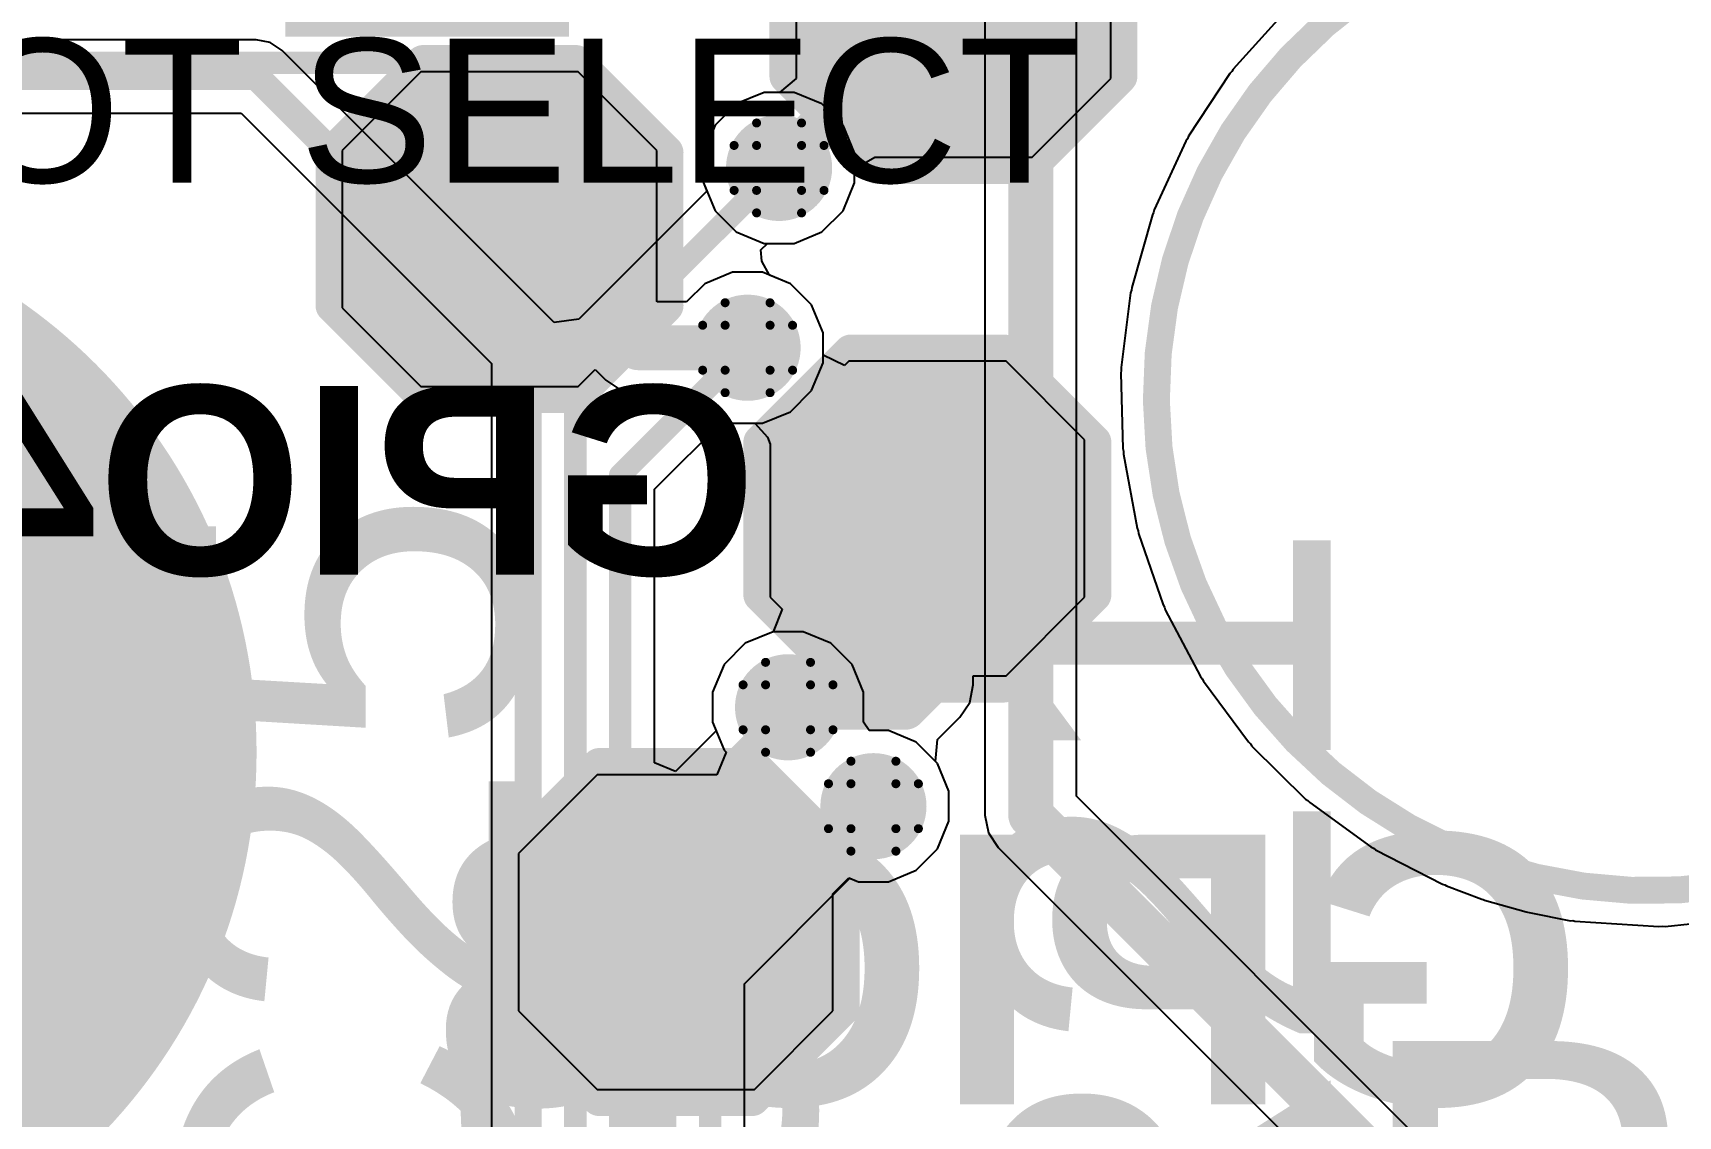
# Model space of a CAD drawing. Header units: inches. Extents: x -1 to 13, y -1.6 to 0.5.
# Drawn here: x 2.533 to 2.899, y -0.0809 to 0.16 of the extents above; entities that cross this region are included whole.
import ezdxf

# ---------------------------------------------------------------- set-up
doc = ezdxf.new("R2010")
doc.units = ezdxf.units.IN
doc.header["$MEASUREMENT"] = 0
for name, color, linetype in [('Board_outline', 216, 'Continuous'), ('Bottom Layer', 5, 'Continuous'), ('Bottom Overlay', 54, 'Continuous'), ('Bottom Paste', 16, 'Continuous'), ('Bottom Solder', 6, 'Continuous'), ('Drill Drawing', 1, 'Continuous'), ('Multi-Layer', 9, 'Continuous'), ('Pad Holes', 156, 'Continuous'), ('Top Layer', 1, 'Continuous'), ('Top Overlay', 2, 'Continuous'), ('Top Paste', 8, 'Continuous'), ('Top Solder', 216, 'Continuous'), ('Via Holes', 16, 'Continuous')]:
    doc.layers.add(name, color=color, linetype=linetype)
doc.styles.add('Arial', font='', dxfattribs={"height": 0.2})
doc.styles.add('Arial_Bold', font='', dxfattribs={"height": 0.2})
doc.styles.get('Arial').set_extended_font_data('Arial')
doc.styles.get('Arial_Bold').set_extended_font_data('Arial', bold=True)

# ---------------------------------------------------------------- blocks, each defined once
blk = doc.blocks.new('SPACER_5')
at = {"layer": 'Bottom Layer'}
h = blk.add_hatch(color=5, dxfattribs=at)
edge = h.paths.add_edge_path()
edge.add_arc((0, 0), 0.11811, 0, 360)
at = {"layer": 'Bottom Solder'}
h = blk.add_hatch(color=6, dxfattribs=at)
edge = h.paths.add_edge_path()
edge.add_arc((0, 0), 0.12211, 0, 360)
at = {"layer": 'Multi-Layer'}
h = blk.add_hatch(color=9, dxfattribs=at)
edge = h.paths.add_edge_path()
edge.add_arc((0, 0), 0.11811, 0, 360)
at = {"layer": 'Pad Holes'}
h = blk.add_hatch(color=7, dxfattribs=at)
edge = h.paths.add_edge_path()
edge.add_arc((0, 0), 0.07283, 0, 360)
at = {"layer": 'Top Layer'}
h = blk.add_hatch(color=1, dxfattribs=at)
edge = h.paths.add_edge_path()
edge.add_arc((0, 0), 0.11811, 0, 360)
at = {"layer": 'Top Solder'}
h = blk.add_hatch(color=216, dxfattribs=at)
edge = h.paths.add_edge_path()
edge.add_arc((0, 0), 0.12211, 0, 360)
blk = doc.blocks.new('TEST_POINT_B_76')
at = {"layer": 'Bottom Layer'}
blk.add_hatch(color=5, dxfattribs=at).paths.add_polyline_path([(0.015, 0.03), (-0.015, 0.03), (-0.03, 0.015), (-0.03, -0.015), (-0.015, -0.03), (0.015, -0.03), (0.03, -0.015), (0.03, 0.015)])
at = {"layer": 'Bottom Paste'}
blk.add_hatch(color=16, dxfattribs=at).paths.add_polyline_path([(0.015, 0.03), (-0.015, 0.03), (-0.03, 0.015), (-0.03, -0.015), (-0.015, -0.03), (0.015, -0.03), (0.03, -0.015), (0.03, 0.015)])
at = {"layer": 'Bottom Solder'}
blk.add_hatch(color=6, dxfattribs=at).paths.add_polyline_path([(0.017, 0.034), (-0.017, 0.034), (-0.034, 0.017), (-0.034, -0.017), (-0.017, -0.034), (0.017, -0.034), (0.034, -0.017), (0.034, 0.017)])
at = {"layer": 'Bottom Overlay', "const_width": 0.00787}
for points in [[(-0.017, 0.037), (-0.037, 0.017)], [(0.017, 0.037), (-0.017, 0.037)], [(0.037, 0.017), (0.017, 0.037)], [(-0.037, 0.017), (-0.037, -0.017)], [(0.037, 0.017), (0.037, -0.017)], [(-0.017, -0.037), (-0.037, -0.017)], [(0.037, -0.017), (0.017, -0.037)], [(0.017, -0.037), (-0.017, -0.037)]]:
    blk.add_lwpolyline(points, dxfattribs=at)
at = {"layer": 'Bottom Overlay', "const_width": 0.00394}
for points in [[(-0.01897, 0.037, 1), (-0.01503, 0.037, 1)], [(-0.01897, 0.037, 1), (-0.01503, 0.037, 1)], [(0.01503, 0.037, 1), (0.01897, 0.037, 1)], [(0.01503, 0.037, 1), (0.01897, 0.037, 1)], [(-0.03897, 0.017, 1), (-0.03503, 0.017, 1)], [(-0.03897, 0.017, 1), (-0.03503, 0.017, 1)], [(0.03503, 0.017, 1), (0.03897, 0.017, 1)], [(0.03503, 0.017, 1), (0.03897, 0.017, 1)], [(-0.03897, -0.017, 1), (-0.03503, -0.017, 1)], [(-0.03897, -0.017, 1), (-0.03503, -0.017, 1)], [(0.03503, -0.017, 1), (0.03897, -0.017, 1)], [(0.03503, -0.017, 1), (0.03897, -0.017, 1)], [(-0.01897, -0.037, 1), (-0.01503, -0.037, 1)], [(-0.01897, -0.037, 1), (-0.01503, -0.037, 1)], [(0.01503, -0.037, 1), (0.01897, -0.037, 1)], [(0.01503, -0.037, 1), (0.01897, -0.037, 1)]]:
    blk.add_lwpolyline(points, format="xyb", close=True, dxfattribs=at)
blk = doc.blocks.new('TEST_POINT_B_80')
at = {"layer": 'Bottom Layer'}
blk.add_hatch(color=5, dxfattribs=at).paths.add_polyline_path([(0.015, 0.03), (-0.015, 0.03), (-0.03, 0.015), (-0.03, -0.015), (-0.015, -0.03), (0.015, -0.03), (0.03, -0.015), (0.03, 0.015)])
at = {"layer": 'Bottom Paste'}
blk.add_hatch(color=16, dxfattribs=at).paths.add_polyline_path([(0.015, 0.03), (-0.015, 0.03), (-0.03, 0.015), (-0.03, -0.015), (-0.015, -0.03), (0.015, -0.03), (0.03, -0.015), (0.03, 0.015)])
at = {"layer": 'Bottom Solder'}
blk.add_hatch(color=6, dxfattribs=at).paths.add_polyline_path([(0.017, 0.034), (-0.017, 0.034), (-0.034, 0.017), (-0.034, -0.017), (-0.017, -0.034), (0.017, -0.034), (0.034, -0.017), (0.034, 0.017)])
at = {"layer": 'Bottom Overlay', "const_width": 0.00787}
for points in [[(-0.017, 0.037), (-0.037, 0.017)], [(0.017, 0.037), (-0.017, 0.037)], [(0.037, 0.017), (0.017, 0.037)], [(-0.037, 0.017), (-0.037, -0.017)], [(0.037, 0.017), (0.037, -0.017)], [(-0.017, -0.037), (-0.037, -0.017)], [(0.037, -0.017), (0.017, -0.037)], [(0.017, -0.037), (-0.017, -0.037)]]:
    blk.add_lwpolyline(points, dxfattribs=at)
at = {"layer": 'Bottom Overlay', "const_width": 0.00394}
for points in [[(-0.01897, 0.037, 1), (-0.01503, 0.037, 1)], [(-0.01897, 0.037, 1), (-0.01503, 0.037, 1)], [(0.01503, 0.037, 1), (0.01897, 0.037, 1)], [(0.01503, 0.037, 1), (0.01897, 0.037, 1)], [(-0.03897, 0.017, 1), (-0.03503, 0.017, 1)], [(-0.03897, 0.017, 1), (-0.03503, 0.017, 1)], [(0.03503, 0.017, 1), (0.03897, 0.017, 1)], [(0.03503, 0.017, 1), (0.03897, 0.017, 1)], [(-0.03897, -0.017, 1), (-0.03503, -0.017, 1)], [(-0.03897, -0.017, 1), (-0.03503, -0.017, 1)], [(0.03503, -0.017, 1), (0.03897, -0.017, 1)], [(0.03503, -0.017, 1), (0.03897, -0.017, 1)], [(-0.01897, -0.037, 1), (-0.01503, -0.037, 1)], [(-0.01897, -0.037, 1), (-0.01503, -0.037, 1)], [(0.01503, -0.037, 1), (0.01897, -0.037, 1)], [(0.01503, -0.037, 1), (0.01897, -0.037, 1)]]:
    blk.add_lwpolyline(points, format="xyb", close=True, dxfattribs=at)
blk = doc.blocks.new('TEST_POINT_B_81')
at = {"layer": 'Bottom Layer'}
blk.add_hatch(color=5, dxfattribs=at).paths.add_polyline_path([(0.015, 0.03), (-0.015, 0.03), (-0.03, 0.015), (-0.03, -0.015), (-0.015, -0.03), (0.015, -0.03), (0.03, -0.015), (0.03, 0.015)])
at = {"layer": 'Bottom Paste'}
blk.add_hatch(color=16, dxfattribs=at).paths.add_polyline_path([(0.015, 0.03), (-0.015, 0.03), (-0.03, 0.015), (-0.03, -0.015), (-0.015, -0.03), (0.015, -0.03), (0.03, -0.015), (0.03, 0.015)])
at = {"layer": 'Bottom Solder'}
blk.add_hatch(color=6, dxfattribs=at).paths.add_polyline_path([(0.017, 0.034), (-0.017, 0.034), (-0.034, 0.017), (-0.034, -0.017), (-0.017, -0.034), (0.017, -0.034), (0.034, -0.017), (0.034, 0.017)])
at = {"layer": 'Bottom Overlay', "const_width": 0.00787}
for points in [[(-0.017, 0.037), (-0.037, 0.017)], [(0.017, 0.037), (-0.017, 0.037)], [(0.037, 0.017), (0.017, 0.037)], [(-0.037, 0.017), (-0.037, -0.017)], [(0.037, 0.017), (0.037, -0.017)], [(-0.017, -0.037), (-0.037, -0.017)], [(0.037, -0.017), (0.017, -0.037)], [(0.017, -0.037), (-0.017, -0.037)]]:
    blk.add_lwpolyline(points, dxfattribs=at)
at = {"layer": 'Bottom Overlay', "const_width": 0.00394}
for points in [[(-0.01897, 0.037, 1), (-0.01503, 0.037, 1)], [(-0.01897, 0.037, 1), (-0.01503, 0.037, 1)], [(0.01503, 0.037, 1), (0.01897, 0.037, 1)], [(0.01503, 0.037, 1), (0.01897, 0.037, 1)], [(-0.03897, 0.017, 1), (-0.03503, 0.017, 1)], [(-0.03897, 0.017, 1), (-0.03503, 0.017, 1)], [(0.03503, 0.017, 1), (0.03897, 0.017, 1)], [(0.03503, 0.017, 1), (0.03897, 0.017, 1)], [(-0.03897, -0.017, 1), (-0.03503, -0.017, 1)], [(-0.03897, -0.017, 1), (-0.03503, -0.017, 1)], [(0.03503, -0.017, 1), (0.03897, -0.017, 1)], [(0.03503, -0.017, 1), (0.03897, -0.017, 1)], [(-0.01897, -0.037, 1), (-0.01503, -0.037, 1)], [(-0.01897, -0.037, 1), (-0.01503, -0.037, 1)], [(0.01503, -0.037, 1), (0.01897, -0.037, 1)], [(0.01503, -0.037, 1), (0.01897, -0.037, 1)]]:
    blk.add_lwpolyline(points, format="xyb", close=True, dxfattribs=at)
blk = doc.blocks.new('TEST_POINT_B_82')
at = {"layer": 'Bottom Layer'}
blk.add_hatch(color=5, dxfattribs=at).paths.add_polyline_path([(0.015, 0.03), (-0.015, 0.03), (-0.03, 0.015), (-0.03, -0.015), (-0.015, -0.03), (0.015, -0.03), (0.03, -0.015), (0.03, 0.015)])
at = {"layer": 'Bottom Paste'}
blk.add_hatch(color=16, dxfattribs=at).paths.add_polyline_path([(0.015, 0.03), (-0.015, 0.03), (-0.03, 0.015), (-0.03, -0.015), (-0.015, -0.03), (0.015, -0.03), (0.03, -0.015), (0.03, 0.015)])
at = {"layer": 'Bottom Solder'}
blk.add_hatch(color=6, dxfattribs=at).paths.add_polyline_path([(0.017, 0.034), (-0.017, 0.034), (-0.034, 0.017), (-0.034, -0.017), (-0.017, -0.034), (0.017, -0.034), (0.034, -0.017), (0.034, 0.017)])
at = {"layer": 'Bottom Overlay', "const_width": 0.00787}
for points in [[(-0.017, 0.037), (-0.037, 0.017)], [(0.017, 0.037), (-0.017, 0.037)], [(0.037, 0.017), (0.017, 0.037)], [(-0.037, 0.017), (-0.037, -0.017)], [(0.037, 0.017), (0.037, -0.017)], [(-0.017, -0.037), (-0.037, -0.017)], [(0.037, -0.017), (0.017, -0.037)], [(0.017, -0.037), (-0.017, -0.037)]]:
    blk.add_lwpolyline(points, dxfattribs=at)
at = {"layer": 'Bottom Overlay', "const_width": 0.00394}
for points in [[(-0.01897, 0.037, 1), (-0.01503, 0.037, 1)], [(-0.01897, 0.037, 1), (-0.01503, 0.037, 1)], [(0.01503, 0.037, 1), (0.01897, 0.037, 1)], [(0.01503, 0.037, 1), (0.01897, 0.037, 1)], [(-0.03897, 0.017, 1), (-0.03503, 0.017, 1)], [(-0.03897, 0.017, 1), (-0.03503, 0.017, 1)], [(0.03503, 0.017, 1), (0.03897, 0.017, 1)], [(0.03503, 0.017, 1), (0.03897, 0.017, 1)], [(-0.03897, -0.017, 1), (-0.03503, -0.017, 1)], [(-0.03897, -0.017, 1), (-0.03503, -0.017, 1)], [(0.03503, -0.017, 1), (0.03897, -0.017, 1)], [(0.03503, -0.017, 1), (0.03897, -0.017, 1)], [(-0.01897, -0.037, 1), (-0.01503, -0.037, 1)], [(-0.01897, -0.037, 1), (-0.01503, -0.037, 1)], [(0.01503, -0.037, 1), (0.01897, -0.037, 1)], [(0.01503, -0.037, 1), (0.01897, -0.037, 1)]]:
    blk.add_lwpolyline(points, format="xyb", close=True, dxfattribs=at)
blk = doc.blocks.new('EVQ_P7J01P_123')
at = {"layer": 'Top Layer'}
for points in [[(-0.09843, 0.04921), (-0.04331, 0.04921), (-0.04331, 0.00787), (-0.09843, 0.00787)], [(0.04331, 0.04921), (0.09843, 0.04921), (0.09843, 0.00787), (0.04331, 0.00787)], [(-0.09843, -0.00787), (-0.04331, -0.00787), (-0.04331, -0.04921), (-0.09843, -0.04921)], [(0.04331, -0.00787), (0.09843, -0.00787), (0.09843, -0.04921), (0.04331, -0.04921)]]:
    blk.add_hatch(color=1, dxfattribs=at).paths.add_polyline_path(points)
at = {"layer": 'Top Paste'}
for points in [[(-0.09843, 0.04921), (-0.04331, 0.04921), (-0.04331, 0.00787), (-0.09843, 0.00787)], [(0.04331, 0.04921), (0.09843, 0.04921), (0.09843, 0.00787), (0.04331, 0.00787)], [(-0.09843, -0.00787), (-0.04331, -0.00787), (-0.04331, -0.04921), (-0.09843, -0.04921)], [(0.04331, -0.00787), (0.09843, -0.00787), (0.09843, -0.04921), (0.04331, -0.04921)]]:
    blk.add_hatch(color=8, dxfattribs=at).paths.add_polyline_path(points)
at = {"layer": 'Top Solder'}
for points in [[(-0.10243, 0.05321), (-0.03931, 0.05321), (-0.03931, 0.00387), (-0.10243, 0.00387)], [(0.03931, 0.05321), (0.10243, 0.05321), (0.10243, 0.00387), (0.03931, 0.00387)], [(-0.10243, -0.00387), (-0.03931, -0.00387), (-0.03931, -0.05321), (-0.10243, -0.05321)], [(0.03931, -0.00387), (0.10243, -0.00387), (0.10243, -0.05321), (0.03931, -0.05321)]]:
    blk.add_hatch(color=216, dxfattribs=at).paths.add_polyline_path(points)
at = {"layer": 'Top Overlay', "const_width": 0.005}
for points in [[(0.091, 0.059), (-0.092, 0.059)], [(-0.027, -0.032), (-0.033, -0.038)], [(-0.013, -0.032), (-0.027, -0.032)], [(-0.033, -0.038), (-0.033, -0.047)], [(0.062, -0.058), (-0.063, -0.058)]]:
    blk.add_lwpolyline(points, dxfattribs=at)
at = {"layer": 'Top Overlay', "const_width": 0.0025}
for points in [[(-0.09325, 0.059, 1), (-0.09075, 0.059, 1)], [(0.08975, 0.059, 1), (0.09225, 0.059, 1)], [(-0.02825, -0.032, 1), (-0.02575, -0.032, 1)], [(-0.02825, -0.032, 1), (-0.02575, -0.032, 1)], [(-0.01425, -0.032, 1), (-0.01175, -0.032, 1)], [(-0.03425, -0.038, 1), (-0.03175, -0.038, 1)], [(-0.03425, -0.038, 1), (-0.03175, -0.038, 1)], [(-0.03425, -0.047, 1), (-0.03175, -0.047, 1)], [(-0.06425, -0.058, 1), (-0.06175, -0.058, 1)], [(0.06075, -0.058, 1), (0.06325, -0.058, 1)]]:
    blk.add_lwpolyline(points, format="xyb", close=True, dxfattribs=at)
at = {"layer": 'Top Overlay', "style": 'Arial'}
blk.add_text('PCB EDGE', height=0.02, rotation=-90, dxfattribs=at).set_placement((-0.00746, 0.04017))

msp = doc.modelspace()

# ---------------------------------------------------------------- hatches: boundary and pattern name
at = {"layer": 'Bottom Layer'}
h = msp.add_hatch(color=5, dxfattribs=at)
edge = h.paths.add_edge_path()
edge.add_arc((2.699, 0.13), 0.01181, 0, 360)
h = msp.add_hatch(color=5, dxfattribs=at)
edge = h.paths.add_edge_path()
edge.add_arc((2.692, 0.09), 0.01181, 0, 360)
h = msp.add_hatch(color=5, dxfattribs=at)
edge = h.paths.add_edge_path()
edge.add_arc((2.701, 0.01), 0.01181, 0, 360)
h = msp.add_hatch(color=5, dxfattribs=at)
edge = h.paths.add_edge_path()
edge.add_arc((2.72, -0.012), 0.01181, 0, 360)
at = {"layer": 'Top Layer'}
h = msp.add_hatch(color=1, dxfattribs=at)
edge = h.paths.add_edge_path()
edge.add_arc((2.699, 0.13), 0.01181, 0, 360)
h = msp.add_hatch(color=1, dxfattribs=at)
edge = h.paths.add_edge_path()
edge.add_arc((2.692, 0.09), 0.01181, 0, 360)
h = msp.add_hatch(color=1, dxfattribs=at)
edge = h.paths.add_edge_path()
edge.add_arc((2.701, 0.01), 0.01181, 0, 360)
h = msp.add_hatch(color=1, dxfattribs=at)
edge = h.paths.add_edge_path()
edge.add_arc((2.72, -0.012), 0.01181, 0, 360)
at = {"layer": 'Via Holes'}
h = msp.add_hatch(color=7, dxfattribs=at)
edge = h.paths.add_edge_path()
edge.add_arc((2.699, 0.13), 0.00591, 0, 360)
h = msp.add_hatch(color=7, dxfattribs=at)
edge = h.paths.add_edge_path()
edge.add_arc((2.692, 0.09), 0.00591, 0, 360)
h = msp.add_hatch(color=7, dxfattribs=at)
edge = h.paths.add_edge_path()
edge.add_arc((2.701, 0.01), 0.00591, 0, 360)
h = msp.add_hatch(color=7, dxfattribs=at)
edge = h.paths.add_edge_path()
edge.add_arc((2.72, -0.012), 0.00591, 0, 360)

# ---------------------------------------------------------------- linework, layer by layer
at = {"layer": 'Board_outline', "const_width": 0.006}
for points in [[(2.85819, -0.02517, -0.957292), (2.91849, 0.18619)], [(2.99982, 0.10529, -0.560882), (2.86742, -0.0278)]]:
    msp.add_lwpolyline(points, format="xyb", dxfattribs=at)
msp.add_lwpolyline([(2.85819, -0.02517), (2.86742, -0.0278)], dxfattribs=at)
at = {"layer": 'Board_outline', "const_width": 0.003}
for points in [[(2.85669, -0.02517, 1), (2.85969, -0.02517, 1)], [(2.85669, -0.02517, 1), (2.85969, -0.02517, 1)], [(2.86592, -0.0278, 1), (2.86892, -0.0278, 1)], [(2.86592, -0.0278, 1), (2.86892, -0.0278, 1)]]:
    msp.add_lwpolyline(points, format="xyb", close=True, dxfattribs=at)
at = {"layer": 'Bottom Layer'}
for p, q in [((2.7028, 0.18489), (2.7028, 0.14989)), ((2.7728, 0.14989), (2.7728, 0.18489)), ((2.81135, 0.16444), (2.80008, 0.152)), ((2.6193, 0.15139), (2.6018, 0.13389)), ((2.6543, 0.15139), (2.6193, 0.15139)), ((2.6718, 0.13389), (2.6543, 0.15139)), ((2.79933, 0.15103), (2.79009, 0.13703)), ((2.79977, 0.15147), (2.79933, 0.15103)), ((2.80008, 0.152), (2.79977, 0.15147)), ((2.69566, 0.14681), (2.68948, 0.14425)), ((2.69908, 0.14681), (2.69566, 0.14681)), ((2.7028, 0.14989), (2.69908, 0.14681)), ((2.7553, 0.13239), (2.7728, 0.14989)), ((2.68948, 0.14425), (2.68475, 0.13952)), ((2.68475, 0.13952), (2.68219, 0.13334)), ((2.78949, 0.13596), (2.78249, 0.1207)), ((2.78986, 0.13645), (2.78949, 0.13596)), ((2.79009, 0.13703), (2.78986, 0.13645)), ((2.6018, 0.13389), (2.6018, 0.09889)), ((2.6718, 0.10028), (2.6718, 0.13389)), ((2.68219, 0.13334), (2.68219, 0.12666)), ((2.71581, 0.12981), (2.7203, 0.13239)), ((2.7203, 0.13239), (2.7553, 0.13239)), ((2.71581, 0.12666), (2.71581, 0.12981)), ((2.68219, 0.12666), (2.68475, 0.12048)), ((2.71325, 0.12048), (2.71581, 0.12666)), ((2.68475, 0.12048), (2.68948, 0.11575)), ((2.70852, 0.11575), (2.71325, 0.12048)), ((2.78206, 0.11956), (2.77746, 0.10342)), ((2.78235, 0.1201), (2.78206, 0.11956)), ((2.78249, 0.1207), (2.78235, 0.1201)), ((2.68948, 0.11575), (2.69566, 0.11319)), ((2.70234, 0.11319), (2.70852, 0.11575)), ((2.69566, 0.11319), (2.70234, 0.11319)), ((2.68866, 0.10681), (2.68248, 0.10425)), ((2.69534, 0.10681), (2.68866, 0.10681)), ((2.70152, 0.10425), (2.69534, 0.10681)), ((2.68248, 0.10425), (2.67842, 0.1002)), ((2.70625, 0.09952), (2.70152, 0.10425)), ((2.77741, 0.1028), (2.77721, 0.10222)), ((2.77746, 0.10342), (2.77741, 0.1028)), ((2.6018, 0.09889), (2.6193, 0.08139)), ((2.67188, 0.1002), (2.6718, 0.10028)), ((2.67842, 0.1002), (2.67188, 0.1002)), ((2.70881, 0.09334), (2.70625, 0.09952)), ((2.77721, 0.10222), (2.77512, 0.08557)), ((2.70881, 0.08838), (2.70881, 0.09334)), ((2.71357, 0.08607), (2.70881, 0.08838)), ((2.6543, 0.08139), (2.65807, 0.08516)), ((2.65807, 0.08516), (2.66045, 0.08279)), ((2.7145, 0.087), (2.71357, 0.08607)), ((2.7495, 0.087), (2.7145, 0.087)), ((2.767, 0.0695), (2.7495, 0.087)), ((2.77516, 0.08495), (2.77506, 0.08434)), ((2.77506, 0.08434), (2.77552, 0.06757)), ((2.77512, 0.08557), (2.77516, 0.08495)), ((2.6193, 0.08139), (2.6543, 0.08139)), ((2.66045, 0.08279), (2.66376, 0.08058)), ((2.66376, 0.08058), (2.66766, 0.0798)), ((2.66766, 0.0798), (2.67842, 0.0798)), ((2.67842, 0.0798), (2.68248, 0.07575)), ((2.68248, 0.07575), (2.68866, 0.07319)), ((2.68866, 0.07319), (2.69362, 0.07319)), ((2.69362, 0.07319), (2.69645, 0.0701)), ((2.69645, 0.0701), (2.697, 0.06857)), ((2.697, 0.06857), (2.697, 0.0345)), ((2.767, 0.0345), (2.767, 0.0695)), ((2.77552, 0.06757), (2.77566, 0.06696)), ((2.77566, 0.06696), (2.77565, 0.06635)), ((2.77565, 0.06635), (2.77866, 0.04984)), ((2.77866, 0.04984), (2.77888, 0.04926)), ((2.77888, 0.04926), (2.77897, 0.04865)), ((2.77897, 0.04865), (2.78445, 0.03279)), ((2.697, 0.0345), (2.69969, 0.03181)), ((2.7495, 0.017), (2.767, 0.0345)), ((2.69969, 0.03181), (2.69766, 0.02681)), ((2.78445, 0.03279), (2.78476, 0.03226)), ((2.78476, 0.03226), (2.78494, 0.03167)), ((2.78494, 0.03167), (2.79277, 0.01683)), ((2.69766, 0.02681), (2.69148, 0.02425)), ((2.69148, 0.02425), (2.68675, 0.01952)), ((2.68675, 0.01952), (2.68419, 0.01334)), ((2.74142, 0.0111), (2.7422, 0.015)), ((2.7422, 0.015), (2.7422, 0.017)), ((2.7422, 0.017), (2.7495, 0.017)), ((2.79277, 0.01683), (2.79316, 0.01635)), ((2.79316, 0.01635), (2.79343, 0.01579)), ((2.79343, 0.01579), (2.80343, 0.00231)), ((2.68419, 0.01334), (2.68419, 0.00666)), ((2.73921, 0.00779), (2.74142, 0.0111)), ((2.73424, 0.00282), (2.73921, 0.00779)), ((2.68419, 0.00666), (2.68675, 0.00048)), ((2.68723, 0), (2.68515, -0.005)), ((2.68675, 0.00048), (2.68723, 0)), ((2.73382, -0.00205), (2.73424, 0.00282)), ((2.80343, 0.00231), (2.80388, 0.0019)), ((2.80388, 0.0019), (2.80423, 0.00139)), ((2.80423, 0.00139), (2.81616, -0.01041)), ((2.73425, -0.00248), (2.73382, -0.00205)), ((2.73681, -0.00866), (2.73425, -0.00248)), ((2.6585, -0.005), (2.641, -0.0225)), ((2.68515, -0.005), (2.6585, -0.005)), ((2.73681, -0.01534), (2.73681, -0.00866)), ((2.81616, -0.01041), (2.81668, -0.01075)), ((2.81668, -0.01075), (2.8171, -0.0112)), ((2.8171, -0.0112), (2.83069, -0.02105)), ((2.73425, -0.02152), (2.73681, -0.01534)), ((2.72952, -0.02625), (2.73425, -0.02152)), ((2.83069, -0.02105), (2.83125, -0.02131)), ((2.83125, -0.02131), (2.83173, -0.02169)), ((2.83173, -0.02169), (2.84666, -0.02936)), ((2.641, -0.0225), (2.641, -0.0575)), ((2.711, -0.03149), (2.71455, -0.02794)), ((2.71455, -0.02794), (2.71666, -0.02881)), ((2.71666, -0.02881), (2.72334, -0.02881)), ((2.72334, -0.02881), (2.72952, -0.02625)), ((2.711, -0.0575), (2.711, -0.03149)), ((2.84666, -0.02936), (2.84711, -0.02948)), ((2.84711, -0.02948), (2.8475, -0.02973)), ((2.8475, -0.02973), (2.85536, -0.03268)), ((2.85536, -0.03268), (2.85569, -0.03274)), ((2.85569, -0.03274), (2.85599, -0.03289)), ((2.85599, -0.03289), (2.86522, -0.03552)), ((2.86522, -0.03552), (2.86557, -0.03555)), ((2.86557, -0.03555), (2.86589, -0.03568)), ((2.86589, -0.03568), (2.87509, -0.03747)), ((2.87509, -0.03747), (2.8756, -0.03746)), ((2.8756, -0.03746), (2.8761, -0.0376)), ((2.8761, -0.0376), (2.89479, -0.03879)), ((2.89479, -0.03879), (2.89547, -0.0387)), ((2.89547, -0.0387), (2.89615, -0.03876)), ((2.89615, -0.03876), (2.91477, -0.03677)), ((2.641, -0.0575), (2.6585, -0.075)), ((2.6935, -0.075), (2.711, -0.0575)), ((2.6585, -0.075), (2.6935, -0.075))]:
    msp.add_line(p, q, dxfattribs=at)
at = {"layer": 'Bottom Layer', "const_width": 0.01}
for points in [[(2.699, 0.13), (2.73639, 0.16739)], [(2.6368, 0.11639), (2.64127, 0.11639)], [(2.64127, 0.11639), (2.66766, 0.09)], [(2.66766, 0.09), (2.692, 0.09)], [(2.732, 0.015), (2.732, 0.052)], [(2.727, 0.01), (2.732, 0.015)], [(2.701, 0.01), (2.727, 0.01)], [(2.71739, -0.01461), (2.72, -0.012)], [(2.68807, -0.04), (2.71346, -0.01461)], [(2.71346, -0.01461), (2.71739, -0.01461)], [(2.676, -0.04), (2.68807, -0.04)]]:
    msp.add_lwpolyline(points, dxfattribs=at)
at = {"layer": 'Bottom Layer', "const_width": 0.005}
for points in [[(2.6965, 0.13, 1), (2.7015, 0.13, 1)], [(2.6343, 0.11639, 1), (2.6393, 0.11639, 1)], [(2.63877, 0.11639, 1), (2.64377, 0.11639, 1)], [(2.63877, 0.11639, 1), (2.64377, 0.11639, 1)], [(2.66516, 0.09, 1), (2.67016, 0.09, 1)], [(2.66516, 0.09, 1), (2.67016, 0.09, 1)], [(2.6895, 0.09, 1), (2.6945, 0.09, 1)], [(2.7295, 0.052, 1), (2.7345, 0.052, 1)], [(2.7295, 0.015, 1), (2.7345, 0.015, 1)], [(2.7295, 0.015, 1), (2.7345, 0.015, 1)], [(2.6985, 0.01, 1), (2.7035, 0.01, 1)], [(2.7245, 0.01, 1), (2.7295, 0.01, 1)], [(2.7245, 0.01, 1), (2.7295, 0.01, 1)], [(2.7175, -0.012, 1), (2.7225, -0.012, 1)], [(2.71096, -0.01461, 1), (2.71596, -0.01461, 1)], [(2.71096, -0.01461, 1), (2.71596, -0.01461, 1)], [(2.71489, -0.01461, 1), (2.71989, -0.01461, 1)], [(2.71489, -0.01461, 1), (2.71989, -0.01461, 1)], [(2.6735, -0.04, 1), (2.6785, -0.04, 1)], [(2.68557, -0.04, 1), (2.69057, -0.04, 1)], [(2.68557, -0.04, 1), (2.69057, -0.04, 1)]]:
    msp.add_lwpolyline(points, format="xyb", close=True, dxfattribs=at)
at = {"layer": 'Drill Drawing', "const_width": 0.002}
for points in [[(2.694, 0.135), (2.694, 0.14)], [(2.694, 0.14), (2.704, 0.14)], [(2.704, 0.135), (2.704, 0.14)], [(2.689, 0.125), (2.689, 0.135)], [(2.689, 0.135), (2.694, 0.135)], [(2.704, 0.135), (2.709, 0.135)], [(2.709, 0.125), (2.709, 0.135)], [(2.689, 0.125), (2.694, 0.125)], [(2.694, 0.12), (2.694, 0.125)], [(2.704, 0.125), (2.709, 0.125)], [(2.704, 0.12), (2.704, 0.125)], [(2.694, 0.12), (2.704, 0.12)], [(2.687, 0.095), (2.687, 0.1)], [(2.687, 0.1), (2.697, 0.1)], [(2.697, 0.095), (2.697, 0.1)], [(2.682, 0.085), (2.682, 0.095)], [(2.682, 0.095), (2.687, 0.095)], [(2.697, 0.095), (2.702, 0.095)], [(2.702, 0.085), (2.702, 0.095)], [(2.682, 0.085), (2.687, 0.085)], [(2.687, 0.08), (2.687, 0.085)], [(2.697, 0.085), (2.702, 0.085)], [(2.697, 0.08), (2.697, 0.085)], [(2.687, 0.08), (2.697, 0.08)], [(2.696, 0.015), (2.696, 0.02)], [(2.696, 0.02), (2.706, 0.02)], [(2.706, 0.015), (2.706, 0.02)], [(2.691, 0.005), (2.691, 0.015)], [(2.691, 0.015), (2.696, 0.015)], [(2.706, 0.015), (2.711, 0.015)], [(2.711, 0.005), (2.711, 0.015)], [(2.691, 0.005), (2.696, 0.005)], [(2.696, 0), (2.696, 0.005)], [(2.706, 0.005), (2.711, 0.005)], [(2.706, 0), (2.706, 0.005)], [(2.696, 0), (2.706, 0)], [(2.715, -0.007), (2.715, -0.002)], [(2.715, -0.002), (2.725, -0.002)], [(2.725, -0.007), (2.725, -0.002)], [(2.71, -0.017), (2.71, -0.007)], [(2.71, -0.007), (2.715, -0.007)], [(2.725, -0.007), (2.73, -0.007)], [(2.73, -0.017), (2.73, -0.007)], [(2.71, -0.017), (2.715, -0.017)], [(2.715, -0.022), (2.715, -0.017)], [(2.725, -0.017), (2.73, -0.017)], [(2.725, -0.022), (2.725, -0.017)], [(2.715, -0.022), (2.725, -0.022)]]:
    msp.add_lwpolyline(points, dxfattribs=at)
at = {"layer": 'Drill Drawing', "const_width": 0.001}
for points in [[(2.6935, 0.14, 1), (2.6945, 0.14, 1)], [(2.6935, 0.14, 1), (2.6945, 0.14, 1)], [(2.7035, 0.14, 1), (2.7045, 0.14, 1)], [(2.7035, 0.14, 1), (2.7045, 0.14, 1)], [(2.6885, 0.135, 1), (2.6895, 0.135, 1)], [(2.6885, 0.135, 1), (2.6895, 0.135, 1)], [(2.6935, 0.135, 1), (2.6945, 0.135, 1)], [(2.6935, 0.135, 1), (2.6945, 0.135, 1)], [(2.7035, 0.135, 1), (2.7045, 0.135, 1)], [(2.7035, 0.135, 1), (2.7045, 0.135, 1)], [(2.7085, 0.135, 1), (2.7095, 0.135, 1)], [(2.7085, 0.135, 1), (2.7095, 0.135, 1)], [(2.6885, 0.125, 1), (2.6895, 0.125, 1)], [(2.6885, 0.125, 1), (2.6895, 0.125, 1)], [(2.6935, 0.125, 1), (2.6945, 0.125, 1)], [(2.6935, 0.125, 1), (2.6945, 0.125, 1)], [(2.7035, 0.125, 1), (2.7045, 0.125, 1)], [(2.7035, 0.125, 1), (2.7045, 0.125, 1)], [(2.7085, 0.125, 1), (2.7095, 0.125, 1)], [(2.7085, 0.125, 1), (2.7095, 0.125, 1)], [(2.6935, 0.12, 1), (2.6945, 0.12, 1)], [(2.6935, 0.12, 1), (2.6945, 0.12, 1)], [(2.7035, 0.12, 1), (2.7045, 0.12, 1)], [(2.7035, 0.12, 1), (2.7045, 0.12, 1)], [(2.6865, 0.1, 1), (2.6875, 0.1, 1)], [(2.6865, 0.1, 1), (2.6875, 0.1, 1)], [(2.6965, 0.1, 1), (2.6975, 0.1, 1)], [(2.6965, 0.1, 1), (2.6975, 0.1, 1)], [(2.6815, 0.095, 1), (2.6825, 0.095, 1)], [(2.6815, 0.095, 1), (2.6825, 0.095, 1)], [(2.6865, 0.095, 1), (2.6875, 0.095, 1)], [(2.6865, 0.095, 1), (2.6875, 0.095, 1)], [(2.6965, 0.095, 1), (2.6975, 0.095, 1)], [(2.6965, 0.095, 1), (2.6975, 0.095, 1)], [(2.7015, 0.095, 1), (2.7025, 0.095, 1)], [(2.7015, 0.095, 1), (2.7025, 0.095, 1)], [(2.6815, 0.085, 1), (2.6825, 0.085, 1)], [(2.6815, 0.085, 1), (2.6825, 0.085, 1)], [(2.6865, 0.085, 1), (2.6875, 0.085, 1)], [(2.6865, 0.085, 1), (2.6875, 0.085, 1)], [(2.6965, 0.085, 1), (2.6975, 0.085, 1)], [(2.6965, 0.085, 1), (2.6975, 0.085, 1)], [(2.7015, 0.085, 1), (2.7025, 0.085, 1)], [(2.7015, 0.085, 1), (2.7025, 0.085, 1)], [(2.6865, 0.08, 1), (2.6875, 0.08, 1)], [(2.6865, 0.08, 1), (2.6875, 0.08, 1)], [(2.6965, 0.08, 1), (2.6975, 0.08, 1)], [(2.6965, 0.08, 1), (2.6975, 0.08, 1)], [(2.6955, 0.02, 1), (2.6965, 0.02, 1)], [(2.6955, 0.02, 1), (2.6965, 0.02, 1)], [(2.7055, 0.02, 1), (2.7065, 0.02, 1)], [(2.7055, 0.02, 1), (2.7065, 0.02, 1)], [(2.6905, 0.015, 1), (2.6915, 0.015, 1)], [(2.6905, 0.015, 1), (2.6915, 0.015, 1)], [(2.6955, 0.015, 1), (2.6965, 0.015, 1)], [(2.6955, 0.015, 1), (2.6965, 0.015, 1)], [(2.7055, 0.015, 1), (2.7065, 0.015, 1)], [(2.7055, 0.015, 1), (2.7065, 0.015, 1)], [(2.7105, 0.015, 1), (2.7115, 0.015, 1)], [(2.7105, 0.015, 1), (2.7115, 0.015, 1)], [(2.6905, 0.005, 1), (2.6915, 0.005, 1)], [(2.6905, 0.005, 1), (2.6915, 0.005, 1)], [(2.6955, 0.005, 1), (2.6965, 0.005, 1)], [(2.6955, 0.005, 1), (2.6965, 0.005, 1)], [(2.7055, 0.005, 1), (2.7065, 0.005, 1)], [(2.7055, 0.005, 1), (2.7065, 0.005, 1)], [(2.7105, 0.005, 1), (2.7115, 0.005, 1)], [(2.7105, 0.005, 1), (2.7115, 0.005, 1)], [(2.6955, 0, 1), (2.6965, 0, 1)], [(2.6955, 0, 1), (2.6965, 0, 1)], [(2.7055, 0, 1), (2.7065, 0, 1)], [(2.7055, 0, 1), (2.7065, 0, 1)], [(2.7145, -0.002, 1), (2.7155, -0.002, 1)], [(2.7145, -0.002, 1), (2.7155, -0.002, 1)], [(2.7245, -0.002, 1), (2.7255, -0.002, 1)], [(2.7245, -0.002, 1), (2.7255, -0.002, 1)], [(2.7095, -0.007, 1), (2.7105, -0.007, 1)], [(2.7095, -0.007, 1), (2.7105, -0.007, 1)], [(2.7145, -0.007, 1), (2.7155, -0.007, 1)], [(2.7145, -0.007, 1), (2.7155, -0.007, 1)], [(2.7245, -0.007, 1), (2.7255, -0.007, 1)], [(2.7245, -0.007, 1), (2.7255, -0.007, 1)], [(2.7295, -0.007, 1), (2.7305, -0.007, 1)], [(2.7295, -0.007, 1), (2.7305, -0.007, 1)], [(2.7095, -0.017, 1), (2.7105, -0.017, 1)], [(2.7095, -0.017, 1), (2.7105, -0.017, 1)], [(2.7145, -0.017, 1), (2.7155, -0.017, 1)], [(2.7145, -0.017, 1), (2.7155, -0.017, 1)], [(2.7245, -0.017, 1), (2.7255, -0.017, 1)], [(2.7245, -0.017, 1), (2.7255, -0.017, 1)], [(2.7295, -0.017, 1), (2.7305, -0.017, 1)], [(2.7295, -0.017, 1), (2.7305, -0.017, 1)], [(2.7145, -0.022, 1), (2.7155, -0.022, 1)], [(2.7145, -0.022, 1), (2.7155, -0.022, 1)], [(2.7245, -0.022, 1), (2.7255, -0.022, 1)], [(2.7245, -0.022, 1), (2.7255, -0.022, 1)]]:
    msp.add_lwpolyline(points, format="xyb", close=True, dxfattribs=at)
at = {"layer": 'Top Layer'}
for p, q in [((2.7652, -0.00978), (2.7652, 0.181)), ((2.7448, 0.17678), (2.7448, -0.014)), ((2.81135, 0.16444), (2.80008, 0.152)), ((2.58266, 0.1585), (2.09563, 0.1585)), ((2.58578, 0.15788), (2.58266, 0.1585)), ((2.58266, 0.1585), (2.58266, 0.1585)), ((2.58842, 0.15611), (2.58578, 0.15788)), ((2.64893, 0.0956), (2.58842, 0.15611)), ((2.79933, 0.15103), (2.79009, 0.13703)), ((2.79977, 0.15147), (2.79933, 0.15103)), ((2.80008, 0.152), (2.79977, 0.15147)), ((2.69566, 0.14681), (2.68948, 0.14425)), ((2.70234, 0.14681), (2.69566, 0.14681)), ((2.70852, 0.14425), (2.70234, 0.14681)), ((2.68948, 0.14425), (2.68475, 0.13952)), ((2.71325, 0.13952), (2.70852, 0.14425)), ((2.09563, 0.14219), (2.57928, 0.14219)), ((2.57928, 0.14219), (2.63501, 0.08646)), ((2.68475, 0.13952), (2.68219, 0.13334)), ((2.71581, 0.13334), (2.71325, 0.13952)), ((2.78949, 0.13596), (2.78249, 0.1207)), ((2.78986, 0.13645), (2.78949, 0.13596)), ((2.79009, 0.13703), (2.78986, 0.13645)), ((2.68219, 0.13334), (2.68219, 0.12666)), ((2.71581, 0.12666), (2.71581, 0.13334)), ((2.68295, 0.12481), (2.65443, 0.09638)), ((2.68219, 0.12666), (2.68295, 0.12481)), ((2.71325, 0.12048), (2.71581, 0.12666)), ((2.70852, 0.11575), (2.71325, 0.12048)), ((2.78206, 0.11956), (2.77746, 0.10342)), ((2.78235, 0.1201), (2.78206, 0.11956)), ((2.78249, 0.1207), (2.78235, 0.1201)), ((2.70234, 0.11319), (2.70852, 0.11575)), ((2.69498, 0.11181), (2.69642, 0.11319)), ((2.69517, 0.10924), (2.69498, 0.11181)), ((2.69642, 0.11319), (2.70234, 0.11319)), ((2.69689, 0.10617), (2.69517, 0.10924)), ((2.70152, 0.10425), (2.69689, 0.10617)), ((2.70625, 0.09952), (2.70152, 0.10425)), ((2.77741, 0.1028), (2.77721, 0.10222)), ((2.77746, 0.10342), (2.77741, 0.1028)), ((2.70881, 0.09334), (2.70625, 0.09952)), ((2.77721, 0.10222), (2.77512, 0.08557)), ((2.65443, 0.09638), (2.64893, 0.0956)), ((2.64893, 0.0956), (2.64893, 0.0956)), ((2.70881, 0.08666), (2.70881, 0.09334)), ((2.63501, 0.08646), (2.63501, -0.22327)), ((2.70625, 0.08048), (2.70881, 0.08666)), ((2.77516, 0.08495), (2.77506, 0.08434)), ((2.77506, 0.08434), (2.77552, 0.06757)), ((2.77512, 0.08557), (2.77516, 0.08495)), ((2.70152, 0.07575), (2.70625, 0.08048)), ((2.67131, 0.0585), (2.68678, 0.07397)), ((2.68678, 0.07397), (2.68866, 0.07319)), ((2.69534, 0.07319), (2.70152, 0.07575)), ((2.68866, 0.07319), (2.69534, 0.07319)), ((2.77552, 0.06757), (2.77566, 0.06696)), ((2.77566, 0.06696), (2.77565, 0.06635)), ((2.77565, 0.06635), (2.77866, 0.04984)), ((2.67131, -0.00234), (2.67131, 0.0585)), ((2.77866, 0.04984), (2.77888, 0.04926)), ((2.77888, 0.04926), (2.77897, 0.04865)), ((2.77897, 0.04865), (2.78445, 0.03279)), ((2.78445, 0.03279), (2.78476, 0.03226)), ((2.78476, 0.03226), (2.78494, 0.03167)), ((2.78494, 0.03167), (2.79277, 0.01683)), ((2.69766, 0.02681), (2.69148, 0.02425)), ((2.70434, 0.02681), (2.69766, 0.02681)), ((2.71052, 0.02425), (2.70434, 0.02681)), ((2.69148, 0.02425), (2.68675, 0.01952)), ((2.71525, 0.01952), (2.71052, 0.02425)), ((2.68675, 0.01952), (2.68419, 0.01334)), ((2.71781, 0.01334), (2.71525, 0.01952)), ((2.79277, 0.01683), (2.79316, 0.01635)), ((2.79316, 0.01635), (2.79343, 0.01579)), ((2.79343, 0.01579), (2.80343, 0.00231)), ((2.68419, 0.01334), (2.68419, 0.00666)), ((2.71781, 0.00666), (2.71781, 0.01334)), ((2.68497, 0.00478), (2.67593, -0.00426)), ((2.68419, 0.00666), (2.68497, 0.00478)), ((2.71904, 0.00481), (2.71781, 0.00666)), ((2.72334, 0.00481), (2.71904, 0.00481)), ((2.72952, 0.00225), (2.72334, 0.00481)), ((2.73425, -0.00248), (2.72952, 0.00225)), ((2.80343, 0.00231), (2.80388, 0.0019)), ((2.80388, 0.0019), (2.80423, 0.00139)), ((2.80423, 0.00139), (2.81616, -0.01041)), ((2.67593, -0.00426), (2.67131, -0.00234)), ((2.73681, -0.00866), (2.73425, -0.00248)), ((2.73681, -0.01534), (2.73681, -0.00866)), ((2.86501, -0.10959), (2.7652, -0.00978)), ((2.81616, -0.01041), (2.81668, -0.01075)), ((2.81668, -0.01075), (2.8171, -0.0112)), ((2.7448, -0.014), (2.74558, -0.0179)), ((2.8171, -0.0112), (2.83069, -0.02105)), ((2.73425, -0.02152), (2.73681, -0.01534)), ((2.74558, -0.0179), (2.74779, -0.02121)), ((2.72952, -0.02625), (2.73425, -0.02152)), ((2.74779, -0.02121), (2.8476, -0.12102)), ((2.83069, -0.02105), (2.83125, -0.02131)), ((2.83125, -0.02131), (2.83173, -0.02169)), ((2.83173, -0.02169), (2.84666, -0.02936)), ((2.69131, -0.0515), (2.71478, -0.02803)), ((2.71478, -0.02803), (2.71666, -0.02881)), ((2.71666, -0.02881), (2.72334, -0.02881)), ((2.72334, -0.02881), (2.72952, -0.02625)), ((2.84666, -0.02936), (2.84711, -0.02948)), ((2.84711, -0.02948), (2.8475, -0.02973)), ((2.8475, -0.02973), (2.85536, -0.03268)), ((2.85536, -0.03268), (2.85569, -0.03274)), ((2.85569, -0.03274), (2.85599, -0.03289)), ((2.85599, -0.03289), (2.86522, -0.03552)), ((2.86522, -0.03552), (2.86557, -0.03555)), ((2.86557, -0.03555), (2.86589, -0.03568)), ((2.86589, -0.03568), (2.87509, -0.03747)), ((2.87509, -0.03747), (2.8756, -0.03746)), ((2.8756, -0.03746), (2.8761, -0.0376)), ((2.8761, -0.0376), (2.89479, -0.03879)), ((2.89479, -0.03879), (2.89547, -0.0387)), ((2.89547, -0.0387), (2.89615, -0.03876)), ((2.89615, -0.03876), (2.91477, -0.03677)), ((2.69131, -0.11399), (2.69131, -0.0515))]:
    msp.add_line(p, q, dxfattribs=at)
for points, const_width in [([(2.755, -0.014), (2.755, 0.181)], 0.01), ([(2.08081, 0.15034), (2.58266, 0.15034)], 0.006), ([(2.58266, 0.15034), (2.64316, 0.08984)], 0.006), ([(2.65366, 0.08482), (2.699, 0.13)], 0.005), ([(2.64316, -0.22327), (2.64316, 0.08984)], 0.006), ([(2.66366, 0.06166), (2.692, 0.09)], 0.005), ([(2.65366, -0.23123), (2.65366, 0.08482)], 0.005), ([(2.66366, -0.12977), (2.66366, 0.06166)], 0.005), ([(2.67366, -0.01734), (2.701, 0.01)], 0.005), ([(2.68366, -0.04834), (2.72, -0.012)], 0.005), ([(2.755, -0.014), (2.8578, -0.1168)], 0.01), ([(2.67366, -0.13391), (2.67366, -0.01734)], 0.005), ([(2.68366, -0.24466), (2.68366, -0.04834)], 0.005)]:
    msp.add_lwpolyline(points, dxfattribs=dict(at, const_width=const_width))
for points, const_width in [([(2.58116, 0.15034, 1), (2.58416, 0.15034, 1)], 0.003), ([(2.58116, 0.15034, 1), (2.58416, 0.15034, 1)], 0.003), ([(2.69775, 0.13, 1), (2.70025, 0.13, 1)], 0.0025), ([(2.64166, 0.08984, 1), (2.64466, 0.08984, 1)], 0.003), ([(2.64166, 0.08984, 1), (2.64466, 0.08984, 1)], 0.003), ([(2.69075, 0.09, 1), (2.69325, 0.09, 1)], 0.0025), ([(2.65241, 0.08482, 1), (2.65491, 0.08482, 1)], 0.0025), ([(2.65241, 0.08482, 1), (2.65491, 0.08482, 1)], 0.0025), ([(2.66241, 0.06166, 1), (2.66491, 0.06166, 1)], 0.0025), ([(2.66241, 0.06166, 1), (2.66491, 0.06166, 1)], 0.0025), ([(2.69975, 0.01, 1), (2.70225, 0.01, 1)], 0.0025), ([(2.71875, -0.012, 1), (2.72125, -0.012, 1)], 0.0025), ([(2.7525, -0.014, 1), (2.7575, -0.014, 1)], 0.005), ([(2.7525, -0.014, 1), (2.7575, -0.014, 1)], 0.005), ([(2.67241, -0.01734, 1), (2.67491, -0.01734, 1)], 0.0025), ([(2.67241, -0.01734, 1), (2.67491, -0.01734, 1)], 0.0025), ([(2.68241, -0.04834, 1), (2.68491, -0.04834, 1)], 0.0025), ([(2.68241, -0.04834, 1), (2.68491, -0.04834, 1)], 0.0025)]:
    msp.add_lwpolyline(points, format="xyb", close=True, dxfattribs=dict(at, const_width=const_width))

# ---------------------------------------------------------------- block references
at = {"rotation": 180}
for name, p in [('EVQ_P7J01P_123', (2.5498, 0.2124)), ('TEST_POINT_B_76', (2.7378, 0.16739)), ('TEST_POINT_B_82', (2.6368, 0.11639)), ('TEST_POINT_B_81', (2.732, 0.052)), ('TEST_POINT_B_80', (2.676, -0.04))]:
    msp.add_blockref(name, p, dxfattribs=at)
msp.add_blockref('SPACER_5', (2.46063, 0))

# ---------------------------------------------------------------- texts
at = {"layer": 'Bottom Overlay', "style": 'Arial_Bold', "text_generation_flag": 2}
for s, height, p in [('GPIO4', 0.042, (2.694, 0.03949)), ('GPIO3', 0.06, (2.878, -0.0783))]:
    msp.add_text(s, height=height, rotation=360, dxfattribs=at).set_placement(p)
at = {"layer": 'Top Overlay', "style": 'Arial'}
for s, height, p in [('BOOT SELECT', 0.032, (2.45317, 0.12675)), ('R22', 0.0775, (2.82664, -0.14175))]:
    msp.add_text(s, height=height, dxfattribs=at).set_placement(p)
for s, p in [('C25', (2.64283, -0.13944)), ('R21', (2.82175, -0.14612)), ('C23', (2.70683, -0.24825))]:
    msp.add_text(s, height=0.0775, rotation=90, dxfattribs=at).set_placement(p)

doc.saveas('drawing.dxf')
